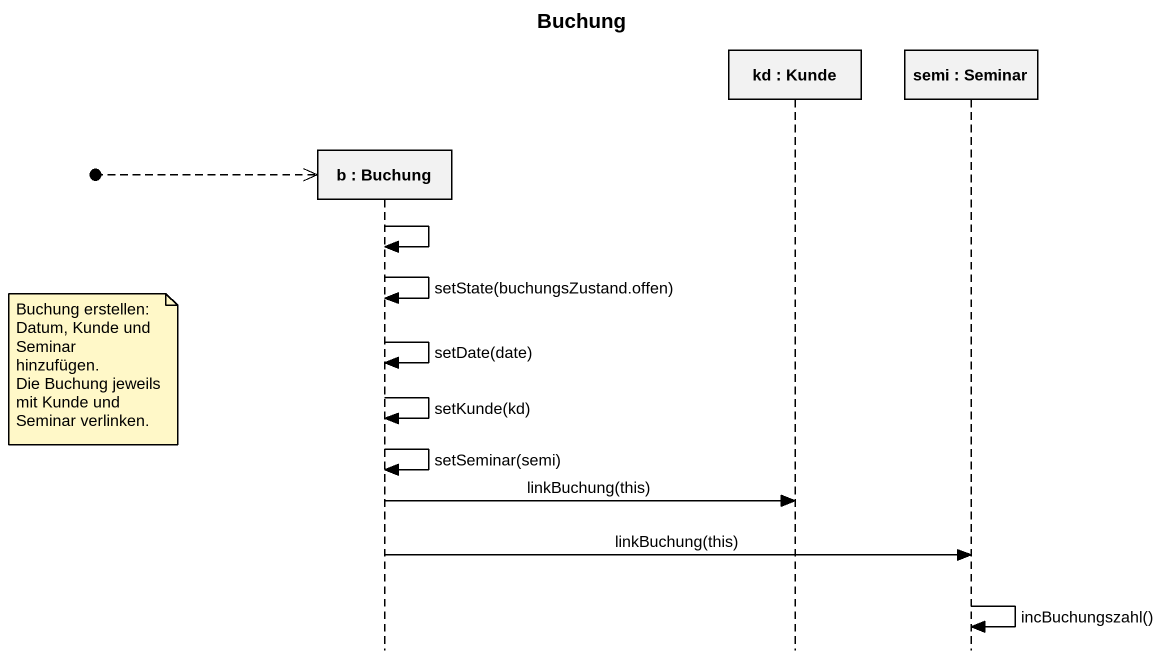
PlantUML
@startuml
title Buchung
hide footbox
participant "b : Buchung" as b
participant "kd : Kunde" as kd
participant "semi : Seminar" as semi

[o-->> b
b -> b
b -> b : setState(buchungsZustand.offen)
b -> b : setDate(date)
note left of b
  Buchung erstellen:
  Datum, Kunde und Seminar hinzufügen.
  Die Buchung jeweils mit Kunde und Seminar verlinken.
end note
b -> b : setKunde(kd)
b -> b : setSeminar(semi)
b -> kd : linkBuchung(this)
b -> semi : linkBuchung(this)
semi -> semi : incBuchungszahl()
@enduml
